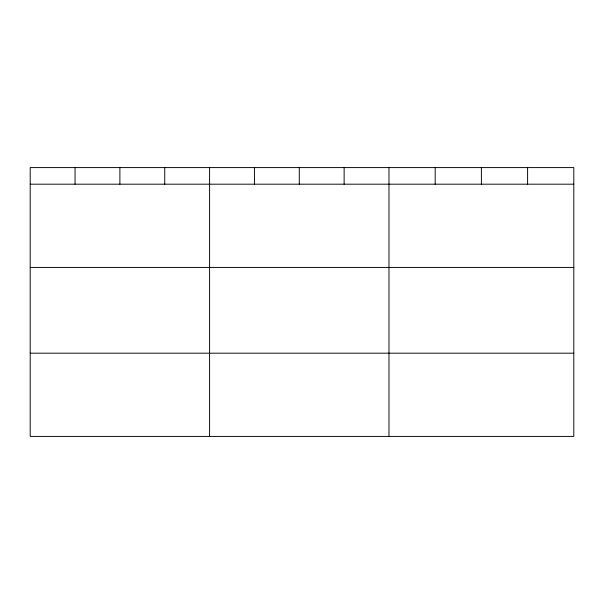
<?xml version="1.0" encoding="UTF-8"?>
<svg xmlns="http://www.w3.org/2000/svg" width="604" height="604" viewBox="0 0 604 604"><rect width="100%" height="100%" fill="white"/><g stroke="black" fill="none" stroke-linecap="round" stroke-linejoin="round"><path stroke-width="0.91" d="M573.8 267.429L573.8 167.587L30.2 167.587L30.2 436.413L573.8 436.413L573.8 267.429L30.2 267.429M30.2 184.19L573.8 184.19M30.2 353.181L573.8 353.181M527.594 167.587L527.594 184.19M481.388 167.587L481.388 184.19M435.182 167.587L435.182 184.19M388.976 167.587L388.976 436.413M344.129 167.587L344.129 184.19M299.282 167.587L299.282 184.19M254.435 167.587L254.435 184.19M209.588 167.587L209.588 436.413M164.741 167.587L164.741 184.19M119.894 167.587L119.894 184.19M75.047 167.587L75.047 184.19"/></g></svg>
